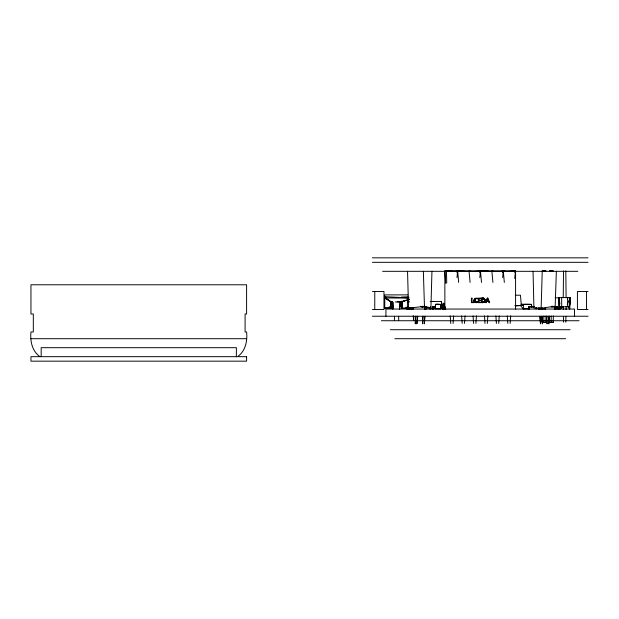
<?xml version="1.0" encoding="UTF-8"?>
<svg xmlns="http://www.w3.org/2000/svg" width="619" height="619" viewBox="0 0 619 619"><rect width="100%" height="100%" fill="white"/><g stroke="black" fill="none" stroke-linecap="round" stroke-linejoin="round"><path stroke-width="0.93" d="M238.3 356.142C245.635 350.516 247.515 340.698 246.602 331.962L245.093 331.962L245.093 313.995L246.602 313.995L246.602 284.786L30.95 284.786L30.95 313.995L33.318 313.995L33.318 331.962L30.95 331.962C30.037 340.698 31.917 350.516 39.252 356.142M531.791 307.039L531.412 304.37L521.229 304.556M546.035 315.938L545.888 322.337L543.846 322.391L543.846 315.969M553.371 315.938L553.224 322.337L551.181 322.391L551.181 315.969M415.318 316.278L415.272 323.876L415.829 316.278M433.168 308.486L434.12 306.513L435.072 306.691L434.298 306.993L435.049 306.328L433.996 306.66L432.402 309.051L433.432 308.873L435.049 306.39L433.989 306.668L432.402 309.051L433.432 308.866L435.072 306.598L434.12 306.513L432.402 309.051L433.439 308.866L434.383 306.892M422.638 316.278L422.584 323.876L423.148 316.278M563.236 297.584L563.53 270.929M407.867 294.884L384.755 294.892L384.755 308.378L391.1 308.378L391.022 302.83M391.022 302.776L391.1 308.378L390.635 307.217L391.046 301.964L387.548 299.023M407.434 301.956L409.182 301.902L407.434 301.956L407.356 307.805L402.048 308.378L404.71 308.394M413.616 316.417L413.554 320.278L413.283 315.675M391.1 308.378L391.046 301.964L384.755 297.971L408.834 298.064M435.041 306.753L435.049 306.328M554.763 308.912L558.57 308.912L558.756 297.816L555.158 297.816M565.805 322.174L565.921 316.386M566.052 309.639L566.106 306.753M425.408 307.945L430.925 307.945L431.954 271.308M533.044 271.308L533.926 307.945L541.138 308.138L542.236 271.308M556.357 271.308L555.073 309.485L554.786 306.343L554.307 306.792M424.588 316.278L424.247 323.876L425.098 316.278M424.889 309.639L425.021 306.792M417.237 316.278L416.881 323.876L417.748 316.278M394.334 320.131L394.558 316.27M527.992 304.378L527.574 304.331M453.069 323.428L453.626 315.883M464.482 323.428L465.039 315.883M475.887 323.428L476.444 315.883M487.3 323.428L487.857 315.883M498.713 323.428L499.27 315.883M510.126 323.428L510.683 315.883M569.627 307.094L569.48 308.997L569.031 306.753L570.378 297.584L558.965 297.584L559.638 308.997L563.236 306.753L563.29 309.639M569.774 305.19L570.378 297.584L567.275 304.254M552.109 306.792L551.382 306.343L551.413 306.792L541.138 308.138M569.534 307.094L569.364 308.997L569.031 306.753L560.311 306.753L559.638 308.997L563.236 306.753M569.782 304.238L570.378 297.584L569.836 299.418M457 277.637L457.627 270.913L466.099 271.385M479.818 277.637L480.452 270.913L488.995 271.401L480.452 270.913L477.868 271.462M502.643 277.637L503.27 270.913L505.514 271.362M559.236 299.418L558.965 297.584L559.862 308.997L560.04 307.094M481.597 302.645L483.981 302.196C485.335 300.733 484.406 298.041 482.193 298.644L482.193 302.149L483.981 302.196L485.149 300.942L484.654 298.853A2.267 2.267 0 0 0 483.509 298.219L481.597 298.149L481.597 302.645C483.447 303.109 485.807 301.824 485.118 299.642M536.209 307.643L536.054 309.051L536.054 307.728M425.841 309.639L426.158 306.792L420.881 306.792L420.796 306.343L420.796 306.792L408.563 308.138L407.534 271.308M399.657 309.02L400.462 301.979L409.252 299.379M569.82 302.312L570.378 297.584L569.704 308.997L569.031 306.753L567.623 306.753L567.654 297.584L567.344 299.418M430.22 301.445L441.254 301.461L442.152 304.563L441.246 308.587L442.33 304.44L443.916 304.811L444.829 306.583M514.691 278.395L515.581 270.913L444.868 270.913L444.868 309.098M399.557 309.074L400.462 301.979L409.136 299.495M402.188 307.488L402.048 308.378L404.71 308.355M399.603 306.475L400.4 302.227M559.862 308.997L560.311 306.753L563.538 306.908M440.511 308.796L440.511 304.37L435.497 304.355L435.49 308.796L440.511 308.796L440.89 307.039L440.504 304.355L435.497 304.362L435.49 308.796M399.518 307.21L400.493 302.668M530.545 306.598L528.68 306.513L528.688 308.866M474.827 299.619L475.934 298.637L477.427 298.876L477.427 298.273L475.168 298.544L474.688 300.447L475.4 302.436C479.942 301.089 475.493 303.287 474.858 301.314M553.417 306.343L552.813 306.792L552.984 306.343L553.417 306.792M443.676 303.209L444.086 303.264L443.9 308.958M402.188 307.953L402.048 308.378L401.924 301.763L397.297 301.848M476.375 298.59L477.427 298.273L475.407 298.281A2.167 2.167 0 0 0 474.324 299.333C473.218 301.298 475.485 303.604 477.427 302.412L477.427 301.917M437.494 304.378L438.198 304.331M444.047 308.927L444.016 308.734A10.051 10.051 0 0 1 444.016 303.519L443.676 303.295M456.977 272.662L457.627 270.913L459.476 271.424M479.802 272.662L480.452 270.913L481.497 282.426M502.628 272.662L503.27 270.913L500.694 271.462M485.536 302.645L487.238 298.149L487.842 298.149L489.59 302.645L488.933 302.645L488.484 301.383L486.627 301.383L486.194 302.645L485.536 302.645L487.842 298.149M474.27 301.484L473.852 300.509L474.324 299.333M551.212 306.792L552.844 306.343L552.287 306.792M554.601 306.792L554.786 306.343M421.98 306.792L422.173 306.343L422.553 306.792L423.087 306.343L423.117 306.792M483.981 302.196L484.553 300.896M514.753 272.662L515.581 270.913L508.122 271.447M484.731 301.809L485.149 300.942L484.398 298.675L481.597 298.149L484.398 298.675M434.105 301.422L433.408 301.422L434.213 301.422M552.326 306.792L552.605 306.343L552.605 306.792M473.852 300.509L475.168 298.544L475.4 302.436L473.852 300.509L474.51 301.91M561.309 306.753L560.837 307.148L563.538 306.753M423.582 306.792L424.162 306.343L424.727 306.792L424.619 306.343L424.208 306.792M552.04 306.343L551.413 306.792L551.382 306.343M553.378 306.792L554.067 306.343L553.371 306.792L557.348 306.8L558.57 308.912M423.45 306.792L424.162 306.343M433.122 301.422L433.648 301.468M526.684 304.378L526.142 304.331M527.659 304.331L528.193 304.378M521.894 304.331L521.724 304.331M401.924 301.763L409.221 299.596M392.709 302.01L391.046 301.964L392.709 302.01L392.848 308.958L392.632 302.753M432.402 309.051L433.439 308.866M432.371 308.626L433.168 308.479M445.463 308.022L443.924 304.811L442.214 305.415L443.467 305.647L444.929 308.788L443.397 305.577L442.206 305.035L442.33 304.44L444.194 305.136M444.628 306.343L443.924 304.811L442.206 305.043L443.467 305.647M443.924 304.811L442.206 305.035L443.397 305.577L444.906 308.765M384.755 307.891L390.635 307.217M525.299 304.378L525.601 304.331M545.888 322.337L542.205 322.337L541.919 316.92M553.224 322.337L549.54 322.337L549.208 316.023M515.627 305.995L520.44 305.546L523.581 309.051L523.581 305.546L521.337 305.407L520.44 295.209L515.495 295.209M474.649 271.439L483.238 270.921M406.66 308.216L413.422 308.216L413.422 309.051L406.66 309.051L406.66 308.216L407.31 308.216M407.998 296.787L401.445 297.058L408.927 297.909M390.512 303.202L392.338 303.14M434.468 306.753L432.813 306.56L435.312 306.591L432.797 306.622L432.797 309.051M534.236 306.653L529.23 306.8L534.22 306.567M408.563 308.138L413.384 307.999M476.274 302.204L477.427 302.412M372.398 257.837L588.05 257.837M372.398 262.324L588.05 262.324M382.627 271.315L577.821 271.315M372.398 291.526L383.973 291.526L383.973 309.5L372.398 309.5M588.05 291.526L577.419 291.526L577.419 309.5L588.05 309.5M478.913 300.122L480.499 300.122L480.499 300.617L478.913 300.617M482.193 302.149L483.687 301.987A1.478 1.478 0 0 0 484.429 301.252M391.1 302.853L392.98 302.853M438.546 304.331L436.41 304.331L437.517 304.556M521.585 304.331L522.274 304.378M522.421 304.331L523.473 304.331M523.589 304.331L524.386 304.331M524.51 304.331L524.935 304.331M525.129 304.331L525.825 304.331M526.885 304.331L527.311 304.331M528.44 304.331L529.129 304.331M521.074 304.362L531.404 304.355L531.791 307.032M514.861 305.546L523.581 305.546M420.881 306.343L421.794 306.792L420.796 306.343M435.304 306.8L432.797 306.575L435.304 306.699M534.236 306.8L529.23 306.575L529.23 309.051M430.22 308.579L432.975 308.579M522.947 308.796L529.531 308.796M542.035 308.912L545.625 308.912M372.398 316.239L588.05 316.239M381.381 320.735L579.067 320.735M390.372 329.718L570.076 329.718M30.95 338.701L246.602 338.701M394.86 338.701L565.588 338.701M395.262 301.956L400.462 301.979M444.086 309.02L445.757 309.028M475.856 302.157L477.357 302.173M534.236 306.614L529.245 306.56L532.564 306.73M389.189 306.877L390.96 306.931M549.54 322.337L551.181 322.391M542.205 322.337L543.846 322.391M389.189 307.945L390.96 308.022M408.834 297.847L384.755 296.671L386.155 297.847M452.187 271.455L444.868 270.913L445.649 283.185M405.77 307.303L407.503 307.45M442.833 308.486L443.599 309.051L442.57 308.866L440.929 306.598L441.881 306.513L442.833 308.486L441.881 306.513L440.929 306.691L441.703 306.993L442.562 308.866L443.599 309.051L442.817 308.463M430.925 307.945L424.619 306.343L424.557 309.485L423.35 271.308M493.66 271.339L491.857 270.913L492.91 282.426M470.835 271.339L469.04 270.913L470.084 282.426M526.065 304.331L526.351 304.331M436.689 304.331L437.262 304.556M424.619 306.343L425.57 306.792M384.755 297.971L391.324 301.863M487.238 298.149L489.59 302.645M441.246 301.445L442.159 305.469M484.313 299.271L485.149 300.942M424.208 306.343L424.309 306.792M422.599 306.343L422.7 306.792M559.638 302.165L559.909 303.999M545.339 307.736L545.54 309.639M546.244 316.278L547.057 323.876L546.786 316.278M538.793 307.736L538.987 309.639M539.691 316.278L540.488 323.876L540.232 316.278M541.648 316.278L542.368 323.876L542.19 316.278M548.171 316.278L548.875 323.876L548.713 316.278M503.27 270.913L504.323 282.426M482.897 297.77L483.075 299.689M458.671 282.426L457.627 270.913L454.756 271.401L446.485 270.913L446.717 283.185M507.271 315.883L507.828 323.428M495.865 315.883L496.423 323.428M484.453 315.883L485.01 323.428M473.04 315.883L473.597 323.428M461.627 315.883L462.184 323.428M450.214 315.883L450.771 323.428M430.654 306.8L430.654 309.051M539.946 307.736L540.008 309.639M398.729 320.185L398.636 316.239M528.696 308.618L528.68 306.513M392.67 301.94L392.848 308.958L392.748 302.939M541.996 307.736L542.035 309.639M563.422 316.386L563.53 322.174M565.805 270.929L566.106 297.584M402.141 302.01L402.188 308.13M561.657 297.584L561.688 306.753M586.541 291.526L586.541 309.5M574.517 316.239L574.517 309.051L385.931 309.051L385.931 316.239M554.423 306.343L554.423 306.792M552.984 306.343L552.984 306.792M552.844 306.343L552.844 306.792M551.452 306.343L551.452 306.792M515.581 270.913L515.581 309.098M483.687 297.801L483.687 299.712M429.509 307.55L429.509 309.051M423.087 306.343L423.087 306.792M421.616 306.343L421.531 306.792M412.548 308.254L412.548 309.005M407.534 308.254L407.534 309.005M401.445 301.051L401.445 306.993M374.766 291.526L374.766 309.5M236.373 356.676L236.373 347.685L41.179 347.685L41.179 356.676M422.173 306.343L422.15 306.792L422.173 306.343M487.501 298.412L486.774 300.888L488.283 300.888L487.501 298.412M407.944 306.761L407.797 308.254L407.944 306.761M528.982 304.331L528.912 304.378M557.348 306.8L554.601 307.597L557.348 306.8M545.857 270.96L542.221 270.96L545.857 270.96M553.193 270.96L549.556 270.96L553.193 270.96M472.003 298.149L471.399 298.149L471.399 302.645L473.705 302.645L473.705 302.149L472.003 302.149L472.003 298.149M480.607 298.149L478.309 298.149L478.309 302.645L480.715 302.645L480.715 302.149L478.913 302.149L478.913 298.644L480.607 298.644L480.607 298.149M246.602 356.676L30.95 356.676L30.95 361.163L246.602 361.163L246.602 356.676M422.468 306.792L422.444 306.343L422.444 306.792"/></g></svg>
